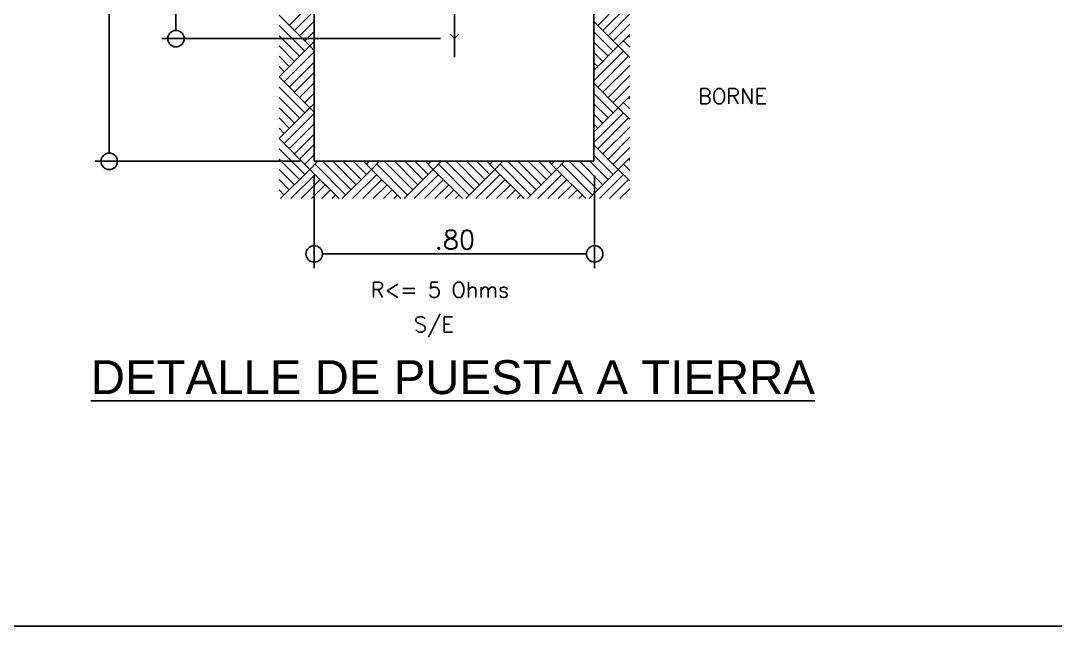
# Model space of a CAD drawing. Extents: x 877.3 to 905.5, y -378.9 to -356.4.
# Drawn here: x 890.817 to 895.212, y -370.6 to -368.026 of the extents above; entities that cross this region are included whole.
import ezdxf
from ezdxf.enums import TextEntityAlignment as Align

# ---------------------------------------------------------------- set-up
doc = ezdxf.new("R2010")
doc.units = 0
doc.header["$LTSCALE"] = 0.01
doc.layers.get('0').update_dxf_attribs({"linetype": 'CONTINUOUS'})
doc.styles.add('ARIAL', font='arial.ttf')
doc.styles.add('ROMANS', font='romans.shx')
doc.styles.add('STYLE1', font='simplex.shx', dxfattribs={"height": 0.08})

msp = doc.modelspace()

# ---------------------------------------------------------------- linework, layer by layer
at = {"color": 7}
for p, q in [((891.1928, -368.554), (891.1928, -364.2263)), ((892.6602, -368.1809), (892.6602, -364.4507)), ((891.4762, -368.0328), (891.4762, -364.5986)), ((892.0637, -364.8264), (892.0637, -368.624)), ((892.0637, -368.624), (892.0637, -364.8265)), ((893.252, -368.624), (893.252, -364.8265)), ((893.252, -364.8265), (893.252, -368.624)), ((893.2684, -368.0466), (893.3994, -367.9155)), ((891.9579, -368.0466), (892.0637, -367.9408)), ((893.2902, -368.0684), (893.4046, -367.9541)), ((892.0453, -368.1339), (891.9142, -368.0029)), ((891.9797, -368.0684), (892.0637, -367.9844)), ((893.3121, -368.0902), (893.4046, -367.9977)), ((892.0234, -368.1558), (891.9142, -368.0466)), ((892.0016, -368.0902), (892.0637, -368.0281)), ((893.3557, -368.1339), (893.252, -368.0302)), ((893.3339, -368.1121), (893.4046, -368.0414)), ((892.6002, -368.1028), (891.4162, -368.1028)), ((892.0016, -368.1776), (891.9142, -368.0902)), ((892.0234, -368.1121), (892.0637, -368.0718)), ((892.6415, -368.0842), (892.6602, -368.1028)), ((892.6788, -368.0842), (892.6602, -368.1028)), ((893.3339, -368.1558), (893.252, -368.0739)), ((893.3557, -368.1339), (893.4046, -368.0851)), ((893.4046, -368.0954), (893.3994, -368.0902)), ((891.9797, -368.1994), (891.9142, -368.1339)), ((891.9142, -368.265), (892.0453, -368.1339)), ((892.0453, -368.1339), (892.0637, -368.1155)), ((892.0637, -368.1524), (892.0453, -368.1339)), ((893.3121, -368.1776), (893.252, -368.1176)), ((893.252, -368.2376), (893.3557, -368.1339)), ((893.4046, -368.1827), (893.3557, -368.1339)), ((893.4046, -368.1391), (893.3776, -368.1121)), ((891.9579, -368.2213), (891.9142, -368.1776)), ((891.9361, -368.2868), (892.0637, -368.1592)), ((893.252, -368.2813), (893.3776, -368.1558)), ((893.2902, -368.1994), (893.252, -368.1613)), ((893.2684, -368.3087), (893.3994, -368.1776)), ((891.9361, -368.2431), (891.9142, -368.2213)), ((891.9579, -368.3087), (892.0637, -368.2028)), ((893.2684, -368.2213), (893.252, -368.2049)), ((893.2902, -368.3305), (893.4046, -368.2162)), ((891.9142, -368.265), (891.9142, -368.265)), ((892.0453, -368.396), (891.9142, -368.265)), ((891.9142, -368.265), (891.9142, -368.265)), ((891.9797, -368.3305), (892.0637, -368.2465)), ((893.3121, -368.3523), (893.4046, -368.2598)), ((892.0234, -368.4179), (891.9142, -368.3086)), ((892.0016, -368.3523), (892.0637, -368.2902)), ((893.3557, -368.396), (893.252, -368.2923)), ((893.3339, -368.3742), (893.4046, -368.3035)), ((892.0016, -368.4397), (891.9142, -368.3523)), ((892.0234, -368.3742), (892.0637, -368.3339)), ((893.3339, -368.4179), (893.252, -368.336)), ((893.3557, -368.396), (893.4046, -368.3472)), ((893.4046, -368.3575), (893.3994, -368.3523)), ((891.9797, -368.4615), (891.9142, -368.396)), ((891.9142, -368.5271), (892.0453, -368.396)), ((892.0453, -368.396), (892.0637, -368.3776)), ((892.0637, -368.4145), (892.0453, -368.396)), ((893.3121, -368.4397), (893.252, -368.3797)), ((893.252, -368.4997), (893.3557, -368.396)), ((893.4046, -368.4448), (893.3557, -368.396)), ((893.4046, -368.4011), (893.3776, -368.3742)), ((891.9579, -368.4834), (891.9142, -368.4397)), ((891.9361, -368.5489), (892.0637, -368.4213)), ((893.252, -368.5434), (893.3776, -368.4179)), ((893.2902, -368.4615), (893.252, -368.4233)), ((893.2684, -368.5707), (893.3994, -368.4397)), ((891.9361, -368.5052), (891.9142, -368.4834)), ((891.9579, -368.5707), (892.0637, -368.4649)), ((893.2684, -368.4834), (893.252, -368.467)), ((893.2902, -368.5926), (893.4046, -368.4782)), ((891.9142, -368.5271), (891.9142, -368.5271)), ((892.0453, -368.6581), (891.9142, -368.5271)), ((891.9142, -368.5271), (891.9142, -368.5271)), ((891.9797, -368.5926), (892.0637, -368.5086)), ((893.3121, -368.6144), (893.4046, -368.5219)), ((892.0234, -368.68), (891.9142, -368.5707)), ((892.0016, -368.6144), (892.0637, -368.5523)), ((893.3557, -368.6581), (893.252, -368.5544)), ((893.3339, -368.6363), (893.4046, -368.5656)), ((892.0037, -368.624), (891.1328, -368.624)), ((892.0016, -368.7018), (891.9142, -368.6144)), ((892.0234, -368.6363), (892.0637, -368.596)), ((892.0453, -368.6581), (892.0794, -368.624)), ((892.0637, -368.624), (893.252, -368.624)), ((893.252, -368.624), (892.0637, -368.624)), ((892.22, -368.7455), (892.0985, -368.624)), ((892.2418, -368.7236), (892.1422, -368.624)), ((892.2637, -368.7018), (892.1859, -368.624)), ((892.2855, -368.68), (892.2296, -368.624)), ((892.3074, -368.6581), (892.2733, -368.624)), ((892.2855, -368.6363), (892.2978, -368.624)), ((892.3074, -368.6581), (892.3415, -368.624)), ((892.4821, -368.7455), (892.3606, -368.624)), ((892.5039, -368.7236), (892.4043, -368.624)), ((892.5258, -368.7018), (892.448, -368.624)), ((892.5476, -368.68), (892.4917, -368.624)), ((892.5695, -368.6581), (892.5354, -368.624)), ((892.5476, -368.6363), (892.5599, -368.624)), ((892.5695, -368.6581), (892.6036, -368.624)), ((892.7442, -368.7455), (892.6227, -368.624)), ((892.766, -368.7236), (892.6664, -368.624)), ((892.7879, -368.7018), (892.7101, -368.624)), ((892.8097, -368.68), (892.7538, -368.624)), ((892.8316, -368.6581), (892.7975, -368.624)), ((892.8097, -368.6363), (892.822, -368.624)), ((892.8316, -368.6581), (892.8656, -368.624)), ((893.0063, -368.7455), (892.8848, -368.624)), ((893.0281, -368.7236), (892.9285, -368.624)), ((893.05, -368.7018), (892.9722, -368.624)), ((893.0718, -368.68), (893.0159, -368.624)), ((893.0936, -368.6581), (893.0596, -368.624)), ((893.0718, -368.6363), (893.0841, -368.624)), ((893.0936, -368.6581), (893.1277, -368.624)), ((893.2684, -368.7455), (893.1469, -368.624)), ((893.2902, -368.7236), (893.1906, -368.624)), ((893.3121, -368.7018), (893.2343, -368.624)), ((893.3339, -368.68), (893.252, -368.5981)), ((893.3557, -368.6581), (893.4046, -368.6093)), ((893.4046, -368.6196), (893.3994, -368.6144)), ((891.9797, -368.7236), (891.9142, -368.6581)), ((891.921, -368.7824), (892.0453, -368.6581)), ((892.1695, -368.7824), (892.0453, -368.6581)), ((892.1982, -368.7673), (892.0671, -368.6363)), ((892.1831, -368.7824), (892.3074, -368.6581)), ((892.4316, -368.7824), (892.3074, -368.6581)), ((892.4603, -368.7673), (892.3292, -368.6363)), ((892.4452, -368.7824), (892.5695, -368.6581)), ((892.6937, -368.7824), (892.5695, -368.6581)), ((892.7223, -368.7673), (892.5913, -368.6363)), ((892.7073, -368.7824), (892.8316, -368.6581)), ((892.9558, -368.7824), (892.8316, -368.6581)), ((892.9844, -368.7673), (892.8534, -368.6363)), ((892.9694, -368.7824), (893.0936, -368.6581)), ((893.2179, -368.7824), (893.0936, -368.6581)), ((893.2465, -368.7673), (893.1155, -368.6363)), ((893.2315, -368.7824), (893.3557, -368.6581)), ((893.4046, -368.7069), (893.3557, -368.6581)), ((893.4046, -368.6632), (893.3776, -368.6363)), ((891.9579, -368.7455), (891.9142, -368.7018)), ((891.9647, -368.7824), (892.0671, -368.68)), ((892.0084, -368.7824), (892.089, -368.7018)), ((892.0637, -368.684), (892.0637, -369.0774)), ((892.2268, -368.7824), (892.3292, -368.68)), ((892.2705, -368.7824), (892.351, -368.7018)), ((892.4889, -368.7824), (892.5913, -368.68)), ((892.5326, -368.7824), (892.6131, -368.7018)), ((892.751, -368.7824), (892.8534, -368.68)), ((892.7947, -368.7824), (892.8752, -368.7018)), ((893.0131, -368.7824), (893.1155, -368.68)), ((893.0568, -368.7824), (893.1373, -368.7018)), ((893.2551, -368.684), (893.2551, -369.0774)), ((893.2752, -368.7824), (893.3776, -368.68)), ((893.3189, -368.7824), (893.3994, -368.7018)), ((891.9361, -368.7673), (891.9142, -368.7455)), ((892.0521, -368.7824), (892.1108, -368.7236)), ((892.0958, -368.7824), (892.1326, -368.7455)), ((892.3142, -368.7824), (892.3729, -368.7236)), ((892.3579, -368.7824), (892.3947, -368.7455)), ((892.5763, -368.7824), (892.635, -368.7236)), ((892.6199, -368.7824), (892.6568, -368.7455)), ((892.8384, -368.7824), (892.8971, -368.7236)), ((892.882, -368.7824), (892.9189, -368.7455)), ((893.1005, -368.7824), (893.1592, -368.7236)), ((893.1441, -368.7824), (893.181, -368.7455)), ((893.3625, -368.7824), (893.4046, -368.7403)), ((892.1394, -368.7824), (892.1545, -368.7673)), ((892.4015, -368.7824), (892.4166, -368.7673)), ((892.6636, -368.7824), (892.6787, -368.7673)), ((892.9257, -368.7824), (892.9408, -368.7673)), ((893.1878, -368.7824), (893.2029, -368.7673)), ((892.1337, -369.0174), (893.1851, -369.0174)), ((899.8927, -370.5998), (887.5596, -370.5998))]:
    msp.add_line(p, q, dxfattribs=at)
at = {"color": 7, "lineweight": -2}
for p, q in [((891.4762, -368.0678), (891.4762, -368.0328)), ((891.1928, -368.589), (891.1928, -368.554)), ((892.0987, -369.0174), (892.1337, -369.0174)), ((893.2201, -369.0174), (893.1851, -369.0174))]:
    msp.add_line(p, q, dxfattribs=at)
for centre in [(891.4762, -368.1028), (891.1928, -368.624), (892.0637, -369.0174), (893.2551, -369.0174)]:
    msp.add_circle(centre, 0.035, dxfattribs=at)

# ---------------------------------------------------------------- texts
at = {"color": 7, "style": 'ROMANS'}
msp.add_text('BORNE', height=0.06505, dxfattribs=at).set_placement((893.6948, -368.3803))
at = {"color": 7, "linetype": 'Continuous', "style": 'STYLE1'}
msp.add_text('.80', height=0.08, dxfattribs=at).set_placement((892.5756, -368.9974))
at = {"color": 7, "style": 'ROMANS'}
for s, p in [('R<= 5 Ohms', (892.5982, -369.1697, 0.1406)), ('S/E', (892.5724, -369.3169, 0.0974))]:
    msp.add_text(s, height=0.06505, dxfattribs=at).set_placement(p, align=Align.MIDDLE_CENTER)
at = {"color": 7, "style": 'ARIAL'}
msp.add_text('%%UDETALLE DE PUESTA A TIERRA', height=0.144144, dxfattribs=at).set_placement((891.1143, -369.6564, 0.0974), align=Align.BOTTOM_LEFT)

doc.saveas('drawing.dxf')
